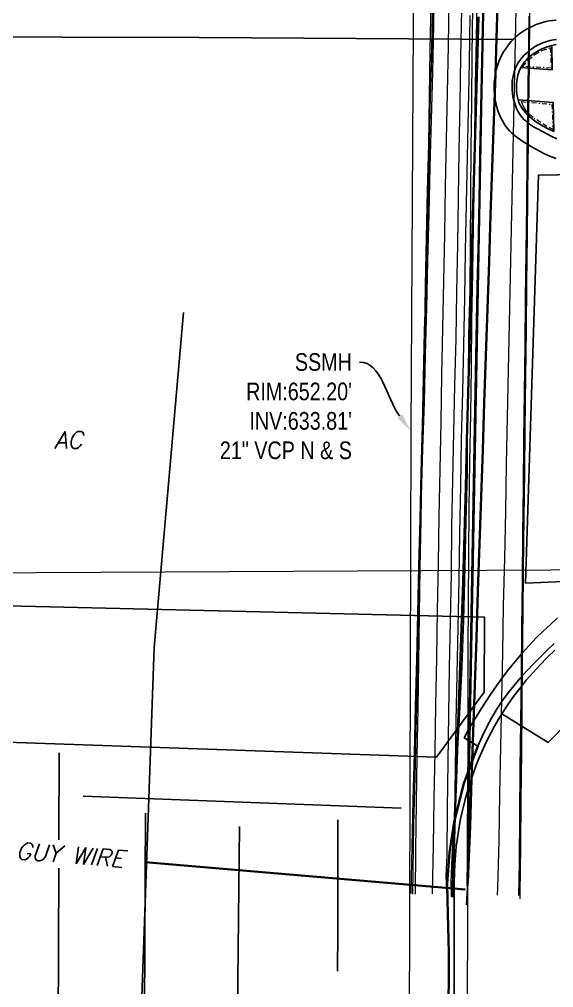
# Model space of a CAD drawing. Header units: feet. Extents: x 6441334 to 6442104, y 1883534 to 1884360.
# Drawn here: x 6441718.5 to 6441775.2, y 1883830.6 to 1883933.4 of the extents above; entities that cross this region are included whole.
import ezdxf
from ezdxf import colors
from ezdxf.entities.mleader import LeaderData, LeaderLine
from ezdxf.lldxf.tags import DXFTag
from ezdxf.math import Vec2, Vec3

# ---------------------------------------------------------------- set-up
doc = ezdxf.new("R2010")
doc.units = ezdxf.units.FT
doc.header["$MEASUREMENT"] = 0
doc.linetypes.add('DASHDOT', pattern=[1, 0.5, -0.25, 0, -0.25])
for name, color, linetype, lineweight in [('VF-COMM-OVHD-3D', 253, 'OVERHEADCOMM', 15), ('VF-ELEC-OVHD-3D', 253, 'OVERHEADELECTRIC', 15), ('VF-ELEC-OVHD-LINE-', 253, 'OVERHEADELECTRIC', 15), ('VF-PVMT-EDGE-LINE-', 253, 'EDGEOFPAVEMENT', 35), ('VF-ROAD-CRWN-LINE-', 253, 'Continuous', 25), ('VF-ROAD-STRP-WHIT-LINE-', 253, 'Continuous', 25), ('VF-SSWR-GEOP-LINE-QLB-', 253, 'SEWER', 15), ('VF-TOPO-BRKL-LINE-', 253, 'DASHDOT', 13), ('VF-TOPO-CONC-EDGE-LINE-', 253, 'Continuous', 25), ('VF-TOPO-CONC-GTFL-LINE-', 253, 'Continuous', 25), ('VF-TOPO-CONC-LIPG-LINE-', 253, 'Continuous', 25), ('VF-TOPO-CONC-TBCB-LINE-', 253, 'Continuous', 25), ('VF-TOPO-GUY WIRE', 253, 'Continuous', 35), ('VF-TOPO-GUY WIRE-3D', 253, 'Continuous', 35), ('VF-TOPO-TEXT-', 253, 'Continuous', 25)]:
    doc.layers.add(name, color=color, linetype=linetype, lineweight=lineweight)
doc.styles.add('CG-Boundary', font='simplex.shx', dxfattribs={"oblique": 15, "height": 0.115})
doc.styles.add('NCS1-Anno', font='arial.ttf', dxfattribs={"width": 0.8, "height": 0.1})
doc.styles.get("Standard").update_dxf_attribs({"font": 'arial.ttf'})
tags = doc.linetypes.add('EDGEOFPAVEMENT', pattern='A,1,-0.03,["EP",Standard,S=0.08,R=0,X=0,Y=-0.04],-0.16,1', length=2.19).pattern_tags.tags
tags[6] = DXFTag(74, 10)
tags = doc.linetypes.add('OVERHEADCOMM', pattern='A,1,-0.03,["OC",Standard,S=0.08,R=0,X=0,Y=-0.04],-0.16,1', length=2.19).pattern_tags.tags
tags[6] = DXFTag(74, 10)
tags = doc.linetypes.add('OVERHEADELECTRIC', pattern='A,1,-0.03,["OE",Standard,S=0.08,R=0,X=0,Y=-0.04],-0.16,1', length=2.19).pattern_tags.tags
tags[6] = DXFTag(74, 10)
tags = doc.linetypes.add('SEWER', pattern='A,1,-0.03,["SS",Standard,S=0.08,R=0,X=0,Y=-0.04],-0.16,1', length=2.19).pattern_tags.tags
tags[6] = DXFTag(74, 10)

msp = doc.modelspace()

# ---------------------------------------------------------------- linework, layer by layer
at = {"layer": 'VF-COMM-OVHD-3D'}
for points in [[(6441767.03, 1883935.7, 672.34), (6441766.96, 1883931.32, 672.35), (6441766.86, 1883926.48, 672.34), (6441766.81, 1883921.29, 672.19), (6441766.75, 1883916.48, 672.25), (6441766.64, 1883911.48, 672.25), (6441766.57, 1883906.48, 672.3), (6441766.47, 1883901.49, 672.32), (6441766.45, 1883896.49, 672.33), (6441766.36, 1883891.49, 672.39), (6441766.26, 1883886.49, 672.44), (6441766.18, 1883881.49, 672.51), (6441766.15, 1883876.49, 672.65), (6441766.11, 1883871.5, 672.86), (6441766.09, 1883866.51, 673.17), (6441766.09, 1883861.52, 673.47), (6441766.08, 1883856.52, 673.78), (6441766.05, 1883851.53, 674.1), (6441766.03, 1883846.54, 674.42), (6441766.05, 1883841.78, 674.73), (6441765.92, 1883839.39, 674.67)], [(6441765.41, 1883934.49, 672.99), (6441765.31, 1883929.5, 673.05), (6441765.23, 1883924.5, 673.13), (6441765.15, 1883919.5, 673.26), (6441765.07, 1883914.5, 673.42), (6441764.99, 1883909.51, 673.61), (6441764.9, 1883904.51, 673.83), (6441764.8, 1883899.52, 674.07), (6441764.68, 1883894.53, 674.32), (6441764.57, 1883889.54, 674.59), (6441764.47, 1883884.54, 674.88), (6441764.37, 1883879.55, 675.16), (6441764.33, 1883874.56, 675.45), (6441764.2, 1883869.57, 675.76), (6441764.09, 1883864.58, 676.03), (6441764.04, 1883859.59, 676.33), (6441763.97, 1883854.6, 676.68), (6441763.9, 1883849.62, 677.06), (6441763.85, 1883844.63, 677.42), (6441763.76, 1883842.47, 677.57), (6441763.9, 1883839.51, 677.49)], [(6441766.58, 1883934.69, 672.41), (6441766.52, 1883929.69, 672.4), (6441766.48, 1883924.69, 672.39), (6441766.39, 1883919.69, 672.4), (6441766.37, 1883914.69, 672.47), (6441766.34, 1883909.69, 672.51), (6441766.31, 1883904.69, 672.51), (6441766.16, 1883899.93, 672.73), (6441766.11, 1883895, 672.74), (6441766.03, 1883890.14, 673.02), (6441766.02, 1883885.26, 673.21), (6441765.89, 1883880.13, 673.28), (6441765.78, 1883875.25, 673.5), (6441765.63, 1883869.6, 673.69), (6441765.44, 1883864.64, 673.91), (6441765.22, 1883859.71, 674), (6441764.92, 1883854.68, 674.27), (6441764.7, 1883849.71, 674.51), (6441764.39, 1883844.46, 674.77), (6441764.29, 1883841.79, 675), (6441764.32, 1883840.29, 674.93)]]:
    msp.add_polyline3d(points, dxfattribs=at)
at = {"layer": 'VF-ELEC-OVHD-3D'}
for points in [[(6441760.24, 1883840.54, 704.56), (6441760.28, 1883842.95, 704.34), (6441760.35, 1883847.93, 703.88), (6441760.48, 1883852.91, 703.44), (6441760.59, 1883857.89, 703.01), (6441760.73, 1883862.87, 702.58), (6441760.84, 1883867.85, 702.2), (6441760.93, 1883872.83, 701.83), (6441761.05, 1883877.83, 701.55), (6441761.18, 1883882.82, 701.28), (6441761.31, 1883887.81, 701.02), (6441761.47, 1883892.8, 700.78), (6441761.6, 1883897.79, 700.55), (6441761.73, 1883902.79, 700.34), (6441761.85, 1883907.78, 700.2), (6441761.98, 1883912.78, 700.14), (6441762.1, 1883917.78, 700.03), (6441762.22, 1883922.78, 700.01), (6441762.36, 1883927.78, 700), (6441762.47, 1883932.77, 699.97), (6441762.56, 1883937.77, 699.96)], [(6441760.08, 1883840.59, 711.1), (6441760.18, 1883845.54, 710.61), (6441760.28, 1883850.51, 710.11), (6441760.43, 1883855.48, 709.62), (6441760.54, 1883860.46, 709.19), (6441760.68, 1883865.45, 708.79), (6441760.8, 1883870.43, 708.44), (6441760.92, 1883875.42, 708.11), (6441761.04, 1883880.41, 707.8), (6441761.17, 1883885.4, 707.49), (6441761.28, 1883890.39, 707.22), (6441761.41, 1883895.38, 706.98), (6441761.53, 1883900.37, 706.71), (6441761.67, 1883905.37, 706.56), (6441761.81, 1883910.37, 706.45), (6441761.92, 1883915.36, 706.36), (6441762.03, 1883920.36, 706.28), (6441762.13, 1883925.36, 706.21), (6441762.26, 1883930.36, 706.18), (6441762.37, 1883935.36, 706.14)], [(6441760.36, 1883852.46, 716.57), (6441760.45, 1883855.43, 716.31), (6441760.55, 1883860.41, 715.86), (6441760.67, 1883865.39, 715.46), (6441760.77, 1883870.38, 715.08), (6441760.9, 1883875.36, 714.73), (6441761.02, 1883880.35, 714.38), (6441761.13, 1883885.34, 714.09), (6441761.29, 1883890.33, 713.78), (6441761.38, 1883895.32, 713.59), (6441761.47, 1883900.32, 713.37), (6441761.66, 1883905.31, 713.18), (6441761.8, 1883910.3, 712.97), (6441761.91, 1883915.3, 712.8), (6441761.97, 1883920.3, 712.72), (6441762.12, 1883925.3, 712.7), (6441762.29, 1883930.29, 712.72), (6441762.4, 1883935.29, 712.59)], [(6441762.32, 1883840.57, 692.57), (6441762.32, 1883840.65, 692.57), (6441762.44, 1883845.65, 692.54), (6441762.53, 1883850.65, 692.41), (6441762.62, 1883855.64, 692.3), (6441762.69, 1883860.64, 692.24), (6441762.78, 1883865.64, 692.2), (6441762.86, 1883870.64, 692.18), (6441762.97, 1883875.64, 692.18), (6441763.04, 1883880.64, 692.11), (6441763.14, 1883885.64, 692.09), (6441763.24, 1883890.64, 692.09), (6441763.34, 1883895.64, 692.11), (6441763.43, 1883900.63, 692.15), (6441763.54, 1883905.63, 692.22), (6441763.64, 1883910.63, 692.34), (6441763.73, 1883915.63, 692.46), (6441763.83, 1883920.63, 692.56), (6441763.93, 1883925.62, 692.75), (6441764.03, 1883930.62, 692.94), (6441764.12, 1883935.61, 693.15)], [(6441769.24, 1883840.41, 692.75), (6441769.26, 1883841.19, 692.75), (6441769.41, 1883846.19, 692.73), (6441769.5, 1883851.19, 692.7), (6441769.6, 1883856.19, 692.71), (6441769.7, 1883861.19, 692.75), (6441769.79, 1883866.19, 692.79), (6441769.88, 1883871.18, 692.84), (6441770.01, 1883876.18, 692.85), (6441770.11, 1883881.18, 692.87), (6441770.21, 1883886.18, 692.91), (6441770.31, 1883891.18, 692.96), (6441770.41, 1883896.18, 693.01), (6441770.51, 1883901.18, 693.11), (6441770.61, 1883906.17, 693.22), (6441770.71, 1883911.17, 693.36), (6441770.82, 1883916.17, 693.52), (6441770.92, 1883921.16, 693.68), (6441771.04, 1883926.16, 693.88), (6441771.14, 1883931.15, 694.06), (6441771.24, 1883936.15, 694.28)], [(6441772.66, 1883935.43, 712.32), (6441772.59, 1883930.43, 712.3), (6441772.53, 1883925.43, 712.31), (6441772.49, 1883920.43, 712.34), (6441772.43, 1883915.43, 712.41), (6441772.37, 1883910.43, 712.53), (6441772.32, 1883905.44, 712.66), (6441772.27, 1883900.44, 712.84), (6441772.21, 1883895.44, 713.04), (6441772.15, 1883890.45, 713.26), (6441772.09, 1883885.46, 713.53), (6441772.03, 1883880.47, 713.84), (6441771.98, 1883875.48, 714.18), (6441771.92, 1883870.49, 714.56), (6441771.86, 1883865.51, 714.99), (6441771.81, 1883860.53, 715.43), (6441771.77, 1883855.55, 715.9), (6441771.73, 1883850.58, 716.4), (6441771.68, 1883845.61, 716.95), (6441771.61, 1883840.64, 717.48), (6441771.6, 1883840.03, 717.54)], [(6441760.52, 1883840.51, 692.61), (6441760.58, 1883845.23, 692.52), (6441760.65, 1883850.23, 692.43), (6441760.71, 1883855.23, 692.31), (6441760.8, 1883860.23, 692.24), (6441760.89, 1883865.23, 692.21), (6441760.96, 1883870.23, 692.21), (6441761.04, 1883875.22, 692.22), (6441761.15, 1883880.22, 692.24), (6441761.22, 1883885.22, 692.23), (6441761.32, 1883890.22, 692.24), (6441761.42, 1883895.22, 692.26), (6441761.51, 1883900.22, 692.29), (6441761.61, 1883905.22, 692.35), (6441761.71, 1883910.22, 692.45), (6441761.82, 1883915.21, 692.55), (6441761.93, 1883920.21, 692.68), (6441762.02, 1883925.21, 692.83), (6441762.1, 1883930.2, 693.04), (6441762.2, 1883935.2, 693.24)], [(6441764.56, 1883840.49, 692.69), (6441764.63, 1883843.87, 692.65), (6441764.72, 1883848.87, 692.59), (6441764.78, 1883853.87, 692.55), (6441764.86, 1883858.87, 692.54), (6441764.96, 1883863.87, 692.56), (6441765.06, 1883868.87, 692.59), (6441765.16, 1883873.87, 692.6), (6441765.23, 1883878.86, 692.55), (6441765.33, 1883883.86, 692.52), (6441765.43, 1883888.86, 692.52), (6441765.54, 1883893.86, 692.53), (6441765.65, 1883898.86, 692.58), (6441765.76, 1883903.86, 692.65), (6441765.85, 1883908.86, 692.75), (6441765.95, 1883913.85, 692.86), (6441766.06, 1883918.85, 693.01), (6441766.15, 1883923.85, 693.18), (6441766.25, 1883928.84, 693.36), (6441766.33, 1883933.84, 693.55)], [(6441771.52, 1883840.37, 711.28), (6441771.56, 1883843.93, 710.91), (6441771.61, 1883848.91, 710.4), (6441771.66, 1883853.88, 709.9), (6441771.71, 1883858.86, 709.43), (6441771.77, 1883863.84, 708.98), (6441771.82, 1883868.82, 708.58), (6441771.88, 1883873.81, 708.2), (6441771.94, 1883878.8, 707.87), (6441772, 1883883.79, 707.57), (6441772.05, 1883888.78, 707.29), (6441772.11, 1883893.77, 707.05), (6441772.17, 1883898.77, 706.85), (6441772.22, 1883903.76, 706.68), (6441772.29, 1883908.76, 706.55), (6441772.35, 1883913.76, 706.45), (6441772.4, 1883918.76, 706.38), (6441772.46, 1883923.76, 706.31), (6441772.52, 1883928.76, 706.31), (6441772.59, 1883933.76, 706.34)], [(6441771.63, 1883840.37, 704.54), (6441771.67, 1883843.98, 704.18), (6441771.72, 1883848.95, 703.67), (6441771.76, 1883853.93, 703.21), (6441771.83, 1883858.91, 702.77), (6441771.89, 1883863.89, 702.36), (6441771.94, 1883868.88, 701.98), (6441772, 1883873.86, 701.64), (6441772.05, 1883878.85, 701.33), (6441772.1, 1883883.85, 701.04), (6441772.16, 1883888.84, 700.8), (6441772.22, 1883893.84, 700.59), (6441772.27, 1883898.83, 700.41), (6441772.32, 1883903.83, 700.26), (6441772.39, 1883908.83, 700.15), (6441772.45, 1883913.83, 700.08), (6441772.51, 1883918.83, 700.03), (6441772.56, 1883923.83, 700), (6441772.62, 1883928.83, 700.02), (6441772.68, 1883933.82, 700.06)]]:
    msp.add_polyline3d(points, dxfattribs=at)
at = {"layer": 'VF-ELEC-OVHD-LINE-'}
for points in [[(6441766.04, 1883841.65), (6441769.65, 1884036.87)], [(6441766.04, 1883841.4), (6441766.28, 1883858.45), (6441766.83, 1883890.24), (6441767.13, 1883905.06), (6441767.21, 1883909.13), (6441767.32, 1883914.12), (6441767.41, 1883919.12), (6441767.51, 1883924.11), (6441767.62, 1883929.1), (6441767.72, 1883934.1)], [(6441520.87, 1883874.99), (6441672.44, 1883874.45), (6441802.22, 1883875.12), (6441871.23, 1883872.9), (6441880.86, 1883872.76), (6441911.29, 1883873.63)], [(6441766.04, 1883841.65), (6441765.66, 1883661.25)]]:
    msp.add_lwpolyline(points, dxfattribs=at)
at = {"layer": 'VF-PVMT-EDGE-LINE-'}
for points in [[(6441764.07, 1883834.37, 650.36), (6441763.96, 1883838.36, 650.48), (6441763.9, 1883841.65, 650.53), (6441764.13, 1883844.94, 650.57), (6441764.63, 1883848.2, 650.62), (6441765.68, 1883852.29, 650.62), (6441767.16, 1883856.25, 650.62)], [(6441764.07, 1883834.37, 650.36), (6441764, 1883818.49, 650.13), (6441763.82, 1883777.91, 649.5), (6441763.65, 1883737.72, 648.75), (6441763.6, 1883707.39, 648.19), (6441763.47, 1883680.32, 647.71), (6441763.38, 1883650.01, 646.98), (6441762.92, 1883560.84, 645.32)]]:
    msp.add_polyline3d(points, dxfattribs=at)
at = {"layer": 'VF-ROAD-CRWN-LINE-'}
msp.add_lwpolyline([(6441730.91, 1883596.97), (6441730.05, 1883660.94), (6441730.84, 1883733.51), (6441731.45, 1883828.6), (6441732.77, 1883866.72), (6441735.89, 1883902.29)], dxfattribs=at)
at = {"layer": 'VF-ROAD-STRP-WHIT-LINE-'}
for p, q in [((6441725.25, 1883850.93, 651.88), (6441759.02, 1883849.67, 651.05)), ((6441731.11, 1883691.14, 649.14), (6441731.86, 1883849.12, 651.92)), ((6441752.3, 1883848.43, 651.33), (6441752.29, 1883844.25, 651.25)), ((6441741.4, 1883802.1, 651.03), (6441741.83, 1883847.7, 651.78)), ((6441752.29, 1883844.25, 651.25), (6441752.27, 1883836.54, 651.08)), ((6441752.27, 1883836.54, 651.08), (6441752.26, 1883832.36, 651))]:
    msp.add_line(p, q, dxfattribs=at)
for points in [[(6441772.21, 1883873.57, 651.2), (6441773.59, 1883916.87, 652.42), (6441779.71, 1883916.99, 652.35), (6441788.66, 1883911.83, 652.01), (6441787.25, 1883878.73, 651.19), (6441780.27, 1883873.9, 651.04), (6441772.21, 1883873.57, 651.2)], [(6441691.88, 1883871.76, 651.54), (6441767.85, 1883869.95, 651.14), (6441767.82, 1883861.99, 650.82), (6441762.76, 1883855.09, 650.91), (6441695.84, 1883857.41, 651.33), (6441691.19, 1883860.32, 651.18), (6441691.88, 1883871.76, 651.54)]]:
    msp.add_polyline3d(points, close=True, dxfattribs=at)
for points in [[(6441722.71, 1883855.53, 651.97), (6441722.67, 1883846.3, 651.81)], [(6441722.66, 1883843.29, 651.76), (6441721.97, 1883674.95, 648.8), (6441724.23, 1883658.36, 648.51), (6441728.7, 1883645.96, 648.31), (6441729.88, 1883638.37, 648.18), (6441730.54, 1883605.36, 647.55)]]:
    msp.add_polyline3d(points, dxfattribs=at)
at = {"layer": 'VF-SSWR-GEOP-LINE-QLB-', "ltscale": 0.6, "elevation": 652.94, "flags": 128}
msp.add_lwpolyline([(6441760.65, 1883994.17), (6441760.04, 1883889.71), (6441759.2, 1883583.78), (6441760.05, 1883533.98)], dxfattribs=at)
at = {"layer": 'VF-TOPO-BRKL-LINE-'}
for points in [[(6441771.94, 1883928.43), (6441772.52, 1883929.12), (6441773.21, 1883929.7), (6441773.99, 1883930.14), (6441774.84, 1883930.43), (6441774.93, 1883928.26), (6441771.94, 1883928.43)], [(6441775.15, 1883921.72), (6441774.48, 1883922.07), (6441773.84, 1883922.47), (6441773.02, 1883923.01), (6441772.83, 1883923.16), (6441772.65, 1883923.32), (6441772.48, 1883923.49), (6441772.32, 1883923.67), (6441772.16, 1883923.91), (6441772.01, 1883924.17), (6441771.89, 1883924.43), (6441771.78, 1883924.7), (6441775.01, 1883924.4), (6441775.15, 1883921.72)]]:
    msp.add_lwpolyline(points, close=True, dxfattribs=at)
msp.add_lwpolyline([(6441769.71, 1883859.69), (6441774.61, 1883856.63), (6441783.75, 1883865.9), (6441781.03, 1883870.88)], dxfattribs=at)
for points in [[(6441771.94, 1883928.43, 652.85), (6441772.52, 1883929.12, 652.9), (6441773.21, 1883929.7, 652.95), (6441773.99, 1883930.14, 652.95), (6441774.84, 1883930.43, 652.95), (6441774.93, 1883928.26, 652.91), (6441771.94, 1883928.43, 652.85)], [(6441775.15, 1883921.72, 652.6), (6441774.48, 1883922.07, 652.64), (6441773.84, 1883922.47, 652.67), (6441773.02, 1883923.01, 652.71), (6441772.83, 1883923.16, 652.72), (6441772.65, 1883923.32, 652.73), (6441772.48, 1883923.49, 652.74), (6441772.32, 1883923.67, 652.75), (6441772.16, 1883923.91, 652.75), (6441772.01, 1883924.17, 652.74), (6441771.89, 1883924.43, 652.74), (6441771.78, 1883924.7, 652.74), (6441775.01, 1883924.4, 652.8), (6441775.15, 1883921.72, 652.6)]]:
    msp.add_polyline3d(points, close=True, dxfattribs=at)
at = {"layer": 'VF-TOPO-CONC-EDGE-LINE-'}
for points in [[(6441770.91, 1883931.3, 652.54), (6441737.56, 1883931.49, 652.74), (6441664.82, 1883931.68, 652.47)], [(6441771.72, 1883928.32, 652.95), (6441775.03, 1883928.09, 652.91), (6441775.02, 1883930.66, 652.98)], [(6441775.21, 1883921.54, 652.78), (6441775.15, 1883924.59, 652.81), (6441771.42, 1883924.9, 652.86)], [(6441769.71, 1883859.69, 651.13), (6441774.61, 1883856.63, 651.32), (6441783.75, 1883865.9, 651.41), (6441781.03, 1883870.88, 651.27)]]:
    msp.add_polyline3d(points, dxfattribs=at)
at = {"layer": 'VF-TOPO-CONC-GTFL-LINE-'}
for points in [[(6441775.54, 1883920.76, 652.24), (6441774.95, 1883921.04, 652.26), (6441774.01, 1883921.51, 652.28), (6441773.54, 1883921.76, 652.28), (6441773.07, 1883922.02, 652.29), (6441772.63, 1883922.31, 652.3), (6441772.43, 1883922.47, 652.31), (6441772.23, 1883922.64, 652.31), (6441772.04, 1883922.81, 652.31), (6441771.87, 1883923, 652.32), (6441771.71, 1883923.2, 652.32), (6441771.56, 1883923.41, 652.33), (6441771.4, 1883923.69, 652.33), (6441771.26, 1883923.98, 652.34), (6441771.14, 1883924.28, 652.35), (6441771.03, 1883924.59, 652.35), (6441770.94, 1883924.91, 652.36), (6441770.87, 1883925.24, 652.37), (6441770.82, 1883925.57, 652.37), (6441770.79, 1883925.91, 652.38), (6441770.78, 1883926.24, 652.39), (6441770.78, 1883926.58, 652.39), (6441770.81, 1883926.91, 652.4), (6441770.86, 1883927.24, 652.41), (6441770.92, 1883927.56, 652.41), (6441771.01, 1883927.87, 652.42), (6441771.12, 1883928.18, 652.42), (6441771.25, 1883928.47, 652.43), (6441771.41, 1883928.77, 652.43), (6441771.6, 1883929.05, 652.43), (6441771.82, 1883929.33, 652.43), (6441772.05, 1883929.59, 652.43), (6441772.31, 1883929.84, 652.44), (6441772.58, 1883930.08, 652.44), (6441772.87, 1883930.3, 652.44), (6441773.18, 1883930.5, 652.44), (6441773.49, 1883930.68, 652.44), (6441773.82, 1883930.84, 652.44), (6441774.15, 1883930.98, 652.44), (6441774.49, 1883931.09, 652.44), (6441774.83, 1883931.18, 652.44), (6441775.17, 1883931.25, 652.45), (6441775.51, 1883931.29, 652.45)], [(6441767.16, 1883856.25, 650.62), (6441767.61, 1883857.27, 650.64), (6441768.1, 1883858.28, 650.65), (6441768.63, 1883859.27, 650.67), (6441769.2, 1883860.23, 650.69), (6441769.76, 1883861.08, 650.7), (6441770.36, 1883861.91, 650.71), (6441771, 1883862.7, 650.72), (6441771.66, 1883863.48, 650.73), (6441772.35, 1883864.24, 650.74), (6441773.06, 1883864.98, 650.75), (6441774.51, 1883866.42, 650.77), (6441775.25, 1883867.13, 650.77)]]:
    msp.add_polyline3d(points, dxfattribs=at)
at = {"layer": 'VF-TOPO-CONC-LIPG-LINE-'}
for points in [[(6441775.46, 1883918.64, 652.36), (6441774.81, 1883918.9, 652.38), (6441774.17, 1883919.2, 652.39), (6441772.98, 1883919.83, 652.41), (6441772.39, 1883920.16, 652.42), (6441771.82, 1883920.52, 652.43), (6441771.28, 1883920.91, 652.44), (6441771.02, 1883921.12, 652.44), (6441770.77, 1883921.34, 652.44), (6441770.54, 1883921.57, 652.45), (6441770.32, 1883921.81, 652.45), (6441770.12, 1883922.07, 652.46), (6441769.94, 1883922.34, 652.46), (6441769.72, 1883922.72, 652.47), (6441769.52, 1883923.12, 652.47), (6441769.35, 1883923.54, 652.48), (6441769.21, 1883923.97, 652.49), (6441769.09, 1883924.42, 652.5), (6441769, 1883924.87, 652.5), (6441768.94, 1883925.33, 652.51), (6441768.9, 1883925.79, 652.52), (6441768.89, 1883926.26, 652.52), (6441768.9, 1883926.72, 652.53), (6441768.94, 1883927.18, 652.54), (6441769.01, 1883927.64, 652.54), (6441769.1, 1883928.08, 652.55), (6441769.22, 1883928.52, 652.56), (6441769.37, 1883928.94, 652.57), (6441769.55, 1883929.34, 652.57), (6441769.82, 1883929.87, 652.57), (6441770.15, 1883930.38, 652.56), (6441770.51, 1883930.86, 652.55), (6441770.7, 1883931.08, 652.55), (6441770.91, 1883931.3, 652.54), (6441771.16, 1883931.54, 652.55), (6441771.44, 1883931.78, 652.55), (6441771.72, 1883932, 652.56), (6441772.02, 1883932.2, 652.57), (6441772.33, 1883932.39, 652.57), (6441772.66, 1883932.57, 652.58), (6441772.99, 1883932.72, 652.58), (6441773.33, 1883932.87, 652.59), (6441773.67, 1883932.99, 652.59), (6441774.03, 1883933.1, 652.6), (6441774.38, 1883933.2, 652.61), (6441774.74, 1883933.27, 652.61), (6441775.1, 1883933.32, 652.62), (6441775.46, 1883933.36, 652.62)], [(6441767.16, 1883856.25, 650.62), (6441765.7, 1883857.14, 650.73), (6441766.21, 1883858.08, 650.74), (6441766.75, 1883859, 650.74), (6441767.31, 1883859.91, 650.75), (6441767.89, 1883860.81, 650.76), (6441768.5, 1883861.73, 650.77), (6441769.13, 1883862.64, 650.78), (6441769.78, 1883863.54, 650.78), (6441770.45, 1883864.42, 650.79), (6441771.14, 1883865.28, 650.8), (6441771.86, 1883866.13, 650.81), (6441772.59, 1883866.95, 650.82), (6441773.36, 1883867.74, 650.83), (6441774.1, 1883868.47, 650.84), (6441774.85, 1883869.18, 650.85), (6441775.62, 1883869.87, 650.86)]]:
    msp.add_polyline3d(points, dxfattribs=at)
at = {"layer": 'VF-TOPO-CONC-TBCB-LINE-'}
for points in [[(6441775.21, 1883921.54, 652.78), (6441774.62, 1883921.81, 652.79), (6441774.03, 1883922.12, 652.8), (6441773.45, 1883922.47, 652.81), (6441773.18, 1883922.67, 652.81), (6441772.91, 1883922.87, 652.82), (6441772.66, 1883923.08, 652.82), (6441772.42, 1883923.3, 652.83), (6441772.2, 1883923.54, 652.83), (6441771.99, 1883923.79, 652.84), (6441771.81, 1883924.05, 652.84), (6441771.66, 1883924.32, 652.85), (6441771.52, 1883924.6, 652.85), (6441771.42, 1883924.9, 652.86), (6441771.32, 1883925.32, 652.87), (6441771.26, 1883925.76, 652.88), (6441771.24, 1883926.2, 652.89), (6441771.25, 1883926.64, 652.9), (6441771.31, 1883927.09, 652.91), (6441771.41, 1883927.52, 652.92), (6441771.55, 1883927.93, 652.94), (6441771.72, 1883928.32, 652.95), (6441771.85, 1883928.54, 652.95), (6441771.99, 1883928.75, 652.95), (6441772.15, 1883928.96, 652.95), (6441772.32, 1883929.15, 652.96), (6441772.5, 1883929.33, 652.96), (6441772.7, 1883929.51, 652.96), (6441772.9, 1883929.67, 652.96), (6441773.11, 1883929.82, 652.96), (6441773.56, 1883930.1, 652.97), (6441774.04, 1883930.34, 652.97), (6441774.52, 1883930.52, 652.98), (6441775.02, 1883930.66, 652.98), (6441775.48, 1883930.75, 652.97)], [(6441764.65, 1883840.9, 650.93), (6441764.64, 1883841.84, 650.93), (6441764.66, 1883842.78, 650.93), (6441764.7, 1883843.71, 650.94), (6441764.77, 1883844.65, 650.94), (6441764.86, 1883845.58, 650.94), (6441764.98, 1883846.51, 650.94), (6441765.12, 1883847.44, 650.94), (6441765.29, 1883848.36, 650.95), (6441765.45, 1883849.11, 650.96), (6441765.62, 1883849.85, 650.97), (6441765.81, 1883850.59, 650.98), (6441766.01, 1883851.32, 650.99), (6441766.23, 1883852.06, 651), (6441766.47, 1883852.79, 651.02), (6441766.72, 1883853.51, 651.03), (6441766.99, 1883854.23, 651.04), (6441767.27, 1883854.94, 651.05), (6441767.57, 1883855.64, 651.06), (6441767.89, 1883856.34, 651.07), (6441768.22, 1883857.03, 651.08), (6441768.57, 1883857.71, 651.1), (6441768.93, 1883858.38, 651.11), (6441769.31, 1883859.04, 651.12), (6441769.71, 1883859.69, 651.13), (6441770.31, 1883860.61, 651.09), (6441770.94, 1883861.51, 651.05), (6441771.6, 1883862.38, 651), (6441772.29, 1883863.24, 650.96), (6441773.01, 1883864.07, 650.92), (6441773.76, 1883864.88, 650.88), (6441774.52, 1883865.67, 650.83), (6441775.31, 1883866.44, 650.79)], [(6441764.65, 1883840.9, 650.93), (6441764.59, 1883818.48, 650.5), (6441764.5, 1883813.96, 650.49), (6441764.38, 1883777.89, 649.99), (6441764.23, 1883737.71, 649.27), (6441764.17, 1883707.33, 648.67), (6441763.96, 1883680.1, 648.24), (6441763.88, 1883649.95, 647.54), (6441763.51, 1883560.61, 645.87)]]:
    msp.add_polyline3d(points, dxfattribs=at)
at = {"layer": 'VF-TOPO-GUY WIRE', "elevation": 651.81}
msp.add_lwpolyline([(6441731.84, 1883843.93), (6441765.8, 1883841.03)], dxfattribs=at)
at = {"layer": 'VF-TOPO-GUY WIRE-3D'}
for points in [[(6441769.36, 1883937.64, 683.15), (6441769.18, 1883932.65, 682.85), (6441769.01, 1883927.66, 682.58), (6441768.84, 1883922.67, 682.34), (6441768.68, 1883917.68, 682.09), (6441768.51, 1883912.69, 681.89), (6441768.35, 1883907.69, 681.72), (6441768.19, 1883902.7, 681.56), (6441768, 1883897.7, 681.42), (6441767.83, 1883892.71, 681.33), (6441767.67, 1883887.71, 681.25), (6441767.49, 1883882.71, 681.18), (6441767.32, 1883877.72, 681.13), (6441767.16, 1883872.72, 681.1), (6441767, 1883867.72, 681.12), (6441766.82, 1883862.73, 681.13), (6441766.66, 1883857.73, 681.17), (6441766.49, 1883852.73, 681.23), (6441766.33, 1883847.73, 681.33), (6441766.14, 1883842.74, 681.49), (6441766.09, 1883841.7, 681.53)], [(6441767.21, 1883933.7, 676.94), (6441767.07, 1883928.71, 676.79), (6441766.94, 1883923.71, 676.64), (6441766.81, 1883918.71, 676.5), (6441766.67, 1883913.72, 676.37), (6441766.53, 1883908.72, 676.24), (6441766.39, 1883903.73, 676.12), (6441766.25, 1883898.73, 676), (6441766.12, 1883893.73, 675.88), (6441765.99, 1883888.73, 675.78), (6441765.86, 1883883.74, 675.68), (6441765.72, 1883878.74, 675.59), (6441765.6, 1883873.74, 675.51), (6441765.43, 1883868.75, 675.44), (6441765.23, 1883863.75, 675.52), (6441765.06, 1883858.75, 675.6), (6441764.9, 1883853.76, 675.76), (6441764.72, 1883848.77, 675.94), (6441764.56, 1883843.77, 676.12), (6441764.45, 1883840.21, 676.24)], [(6441766.04, 1883841.4, 707.73), (6441766.28, 1883858.45, 705.45), (6441766.83, 1883890.24, 702.65), (6441767.13, 1883905.06, 701.66), (6441767.21, 1883909.13, 701.42), (6441767.32, 1883914.12, 701.13), (6441767.41, 1883919.12, 700.96), (6441767.51, 1883924.11, 700.81), (6441767.62, 1883929.1, 700.56), (6441767.72, 1883934.1, 700.42)]]:
    msp.add_polyline3d(points, dxfattribs=at)

# ---------------------------------------------------------------- texts
at = {"layer": 'VF-TOPO-TEXT-', "insert": (6441722.17, 1883889.67), "char_height": 1.8, "width": 22.6973, "attachment_point": 1, "style": 'CG-Boundary'}
msp.add_mtext('AC', dxfattribs=at)
at = {"layer": 'VF-TOPO-TEXT-', "insert": (6441718.2, 1883846.05, 651.81), "char_height": 1.8, "width": 22.6973, "attachment_point": 1, "rotation": 355.5162, "style": 'CG-Boundary'}
msp.add_mtext('GUY WIRE', dxfattribs=at)

# ---------------------------------------------------------------- leaders
at = {"layer": 'VF-TOPO-TEXT-'}
ml = msp.add_multileader_mtext('Standard', dxfattribs=at)
ml.set_content('METRO SIGNS', color=256, style='NCS1-Anno')
ml.set_leader_properties()
ml.build(insert=Vec2(0, 0))
ml.multileader.update_dxf_attribs({"leader_type": 2, "dogleg_length": 0.1, "arrow_head_size": 2, "scale": 20})
ctx = ml.context
ctx.base_point, ctx.scale, ctx.char_height, ctx.arrow_head_size, ctx.landing_gap_size, ctx.plane_origin = Vec3(6441805.83, 1883905.54), 20, 1.875, 2, 0.8, Vec3(6441819.54, 1883917.17)
ctx.text_align_type = 2
notes = []
notes.append((ctx, [(0, (1, 1, 0), (6441816.75, 1883905.54), (-1, 0), 2, [(1, [(6441819.54, 1883917.17), (6441821.2, 1883918.61)], 0, [])])]))
ctx.mtext.insert, ctx.mtext.width, ctx.mtext.alignment, ctx.mtext.flow_direction = Vec3(6441813.95, 1883906.5), 9.5338, 3, 5
ml = msp.add_multileader_mtext('Standard', dxfattribs=at)
ml.set_content('SSMH\\PRIM:652.20\'\\PINV:633.81\'\\P21" VCP N & S\\P ', color=256, style='NCS1-Anno')
ml.set_leader_properties()
ml.build(insert=Vec2(0, 0))
ml.multileader.update_dxf_attribs({"leader_type": 2, "dogleg_length": 0.1, "arrow_head_size": 2, "scale": 20})
ctx = ml.context
ctx.base_point, ctx.scale, ctx.char_height, ctx.arrow_head_size, ctx.landing_gap_size, ctx.plane_origin = Vec3(6441739.13, 1883897.04, 652.2), 20, 1.875, 2, 0.8, Vec3(6441760.04, 1883889.71, 652.2)
ctx.text_align_type = 2
notes.append((ctx, [(0, (1, 1, 0), (6441756.58, 1883897.04, 652.2), (-1, 0), 2, [(0, [(6441760.04, 1883889.71, 652.2)], 0, [])])]))
ctx.mtext.insert, ctx.mtext.width, ctx.mtext.alignment, ctx.mtext.flow_direction = Vec3(6441753.78, 1883897.98, 652.2), 13.8499, 3, 5
for ctx, leaders in notes:
    for number, flags, end, landing, length, lines in leaders:
        leader = LeaderData()
        leader.index, (leader.has_last_leader_line, leader.has_dogleg_vector, leader.attachment_direction) = number, flags
        leader.last_leader_point, leader.dogleg_vector, leader.dogleg_length = Vec3(end), Vec3(landing), length
        for number, points, colour, breaks in lines:
            line = LeaderLine()
            line.index, line.vertices, line.color, line.breaks = number, Vec3.list(points), colors.encode_raw_color(colour), breaks
            leader.lines.append(line)
        ctx.leaders.append(leader)

doc.saveas('drawing.dxf')
